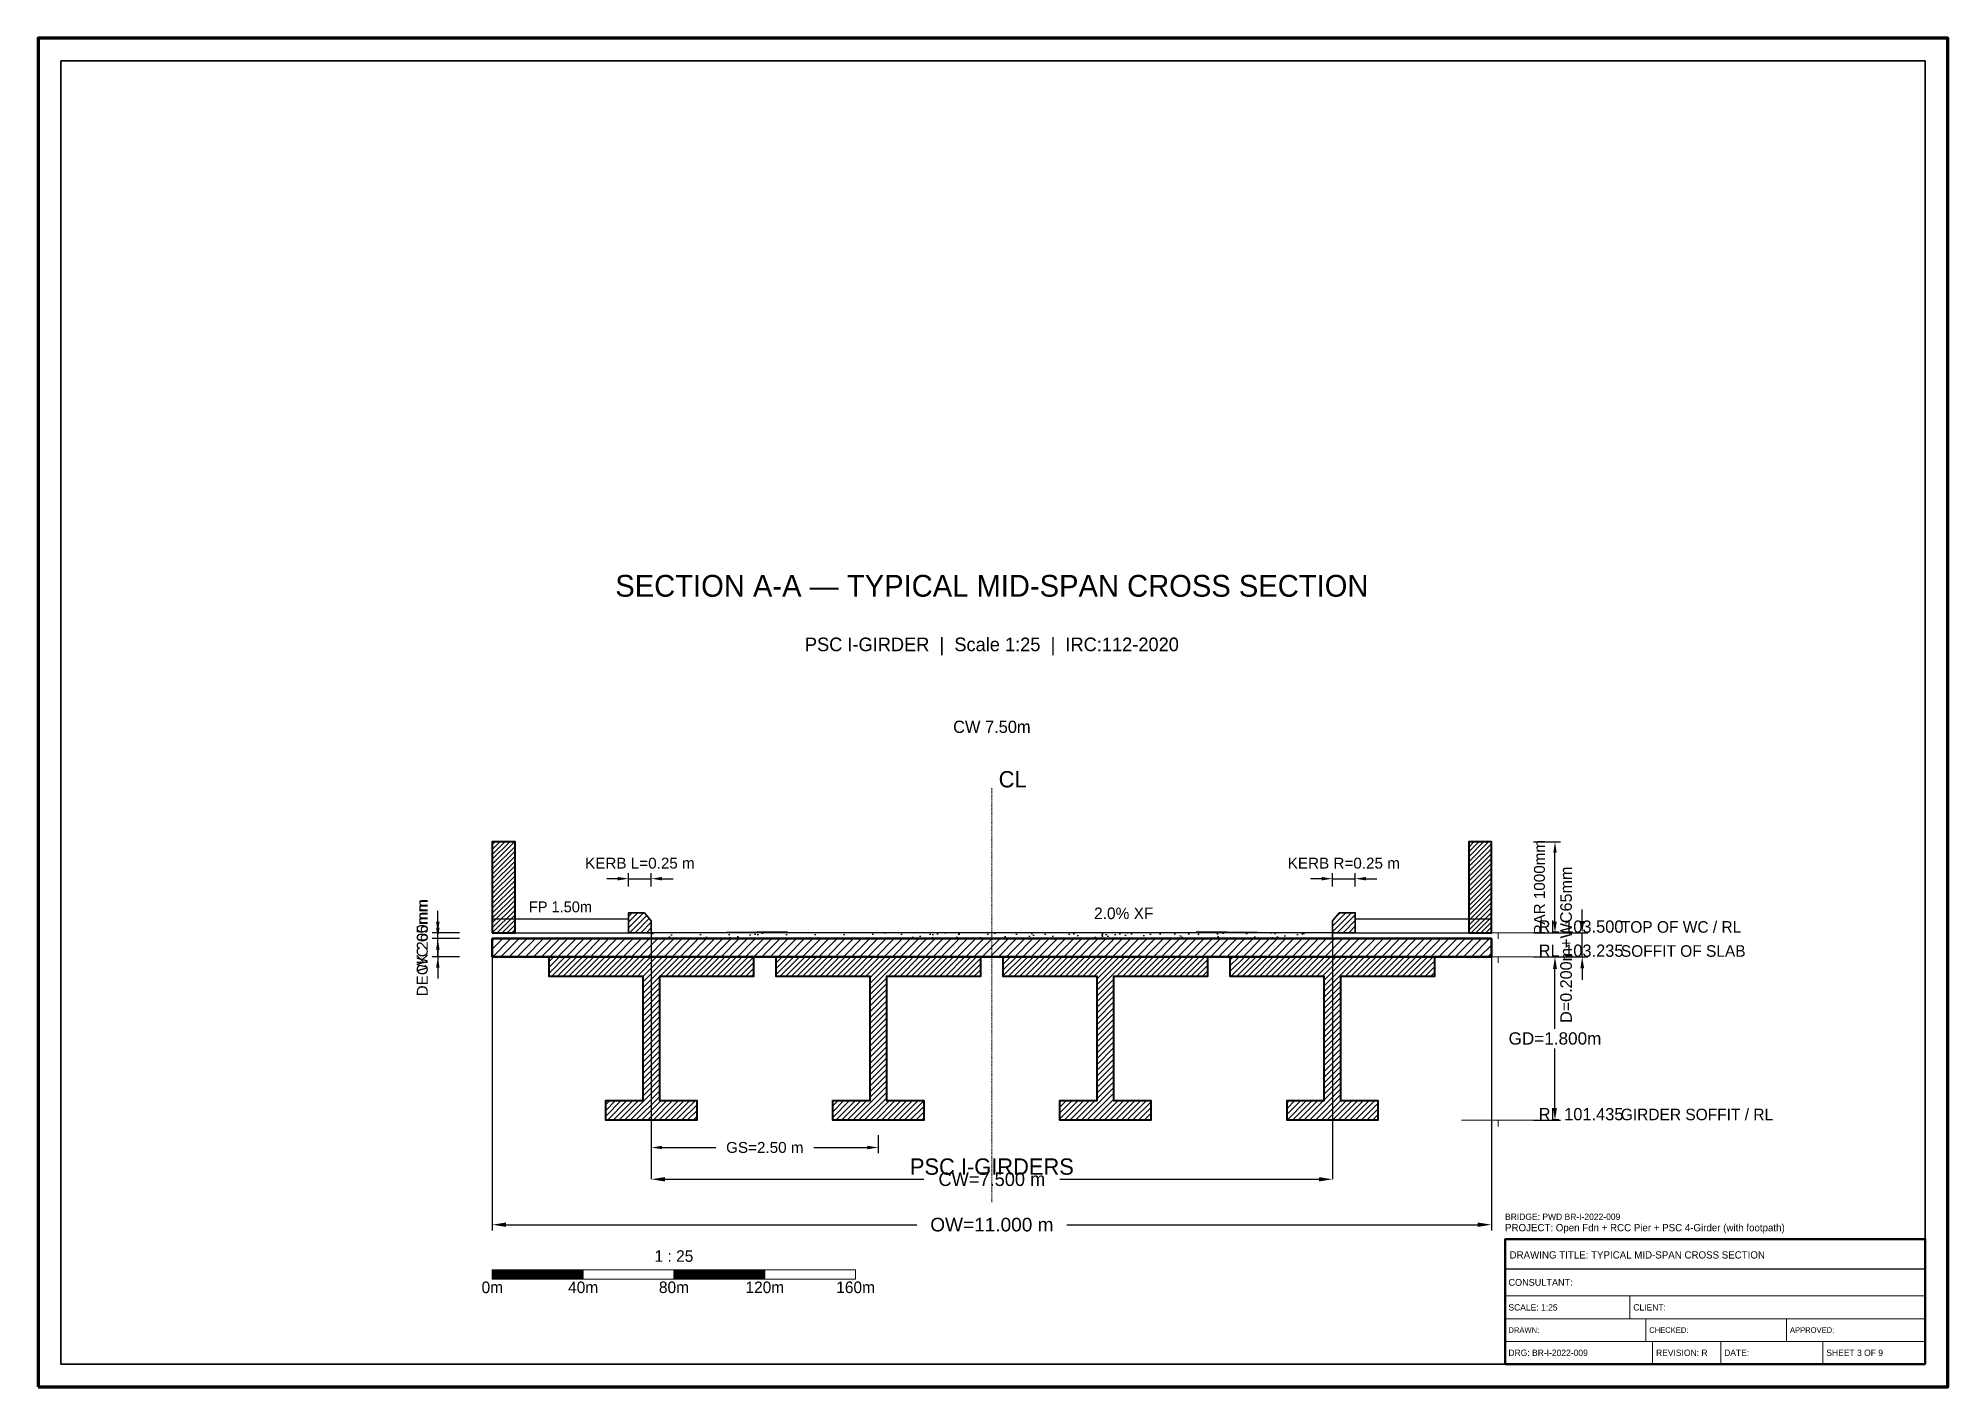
# Model space of a CAD drawing. Header units: metres. Extents: x 0 to 841, y 0 to 594.
import ezdxf
from ezdxf.enums import TextEntityAlignment as Align

# ---------------------------------------------------------------- set-up
doc = ezdxf.new("R2010")
doc.units = ezdxf.units.M
doc.linetypes.add('CENTER', pattern=[1.5, 0.75, -0.25, 0.25, -0.25])
for name, color, linetype, lineweight in [('BORDER-INNER', 7, 'Continuous', 35), ('BORDER-OUTER', 7, 'Continuous', 70), ('DIM-LEVEL', 3, 'Continuous', 18), ('DIM-LINEAR', 3, 'Continuous', 18), ('DIM-SLOPE', 3, 'Continuous', 18), ('STRUC-CENTRE', 6, 'CENTER', 18), ('STRUC-HATCHING', 8, 'Continuous', 18), ('SUPER-DECK', 2, 'Continuous', 50), ('SUPER-FOOTPATH', 7, 'Continuous', 25), ('SUPER-GIRDER', 1, 'Continuous', 35), ('SUPER-KERB', 7, 'Continuous', 25), ('SUPER-PARAPET', 2, 'Continuous', 35), ('SUPER-WEARING', 8, 'Continuous', 25), ('SYM-SCALE', 7, 'Continuous', 13), ('TEXT-GENERAL', 7, 'Continuous', 18), ('TEXT-HEADER', 7, 'Continuous', 25), ('TEXT-LEVEL', 5, 'Continuous', 18), ('TEXT-SPEC', 7, 'Continuous', 13), ('TEXT-TITLE', 7, 'Continuous', 25), ('TITLEBLK-BOX', 7, 'Continuous', 50), ('TITLEBLK-TEXT', 7, 'Continuous', 18)]:
    doc.layers.add(name, color=color, linetype=linetype, lineweight=lineweight)
doc.styles.add('BRIDGE_STD', font='Arial.ttf')
doc.dimstyles.new('BRG_DIM', dxfattribs={"dimtxt": 0.006, "dimasz": 6, "dimexe": 1.25, "dimexo": 0.625, "dimtad": 1, "dimcen": 2.5, "dimazin": 3, "dimtfac": 1, "dimtmove": 0, "dimatfit": 3})
doc.dimstyles.new('pmb100', dxfattribs={"dimtxt": 2.5, "dimasz": 0.9375, "dimexe": 2.5, "dimexo": 2.5, "dimtad": 0, "dimtih": 1, "dimdec": 0, "dimtxsty": 'BRIDGE_STD', "dimcen": 2.5, "dimazin": 3, "dimtfac": 1, "dimtmove": 0, "dimatfit": 3})

# ---------------------------------------------------------------- blocks, each defined once
blk = doc.blocks.new('_CLOSEDFILLED')
at = {"color": 0, "linetype": 'BYBLOCK'}
blk.add_solid([(-1, 0.16), (0, 0), (-1, -0.16)], dxfattribs=at)
blk = doc.blocks.new('*D1')
for p, q in [((270, 200), (270, 91.4)), ((570, 200), (570, 91.4)), ((276, 91.4), (390, 91.4)), ((450, 91.4), (564, 91.4))]:
    blk.add_line(p, q)
at = {"layer": 'Defpoints'}
for p in [(270, 200), (570, 200), (270, 91.4)]:
    blk.add_point(p, dxfattribs=at)
at = {"layer": 'DIM-LINEAR', "xscale": 6, "yscale": 6, "rotation": 180}
blk.add_blockref('_CLOSEDFILLED', (270, 91.4), dxfattribs=at)
at = {"layer": 'DIM-LINEAR', "xscale": 6, "yscale": 6}
blk.add_blockref('_CLOSEDFILLED', (570, 91.4), dxfattribs=at)
at = {"layer": 'DIM-LINEAR', "color": 3, "insert": (420, 91.4), "char_height": 6, "attachment_point": 5}
blk.add_mtext('CW=7.500 m', dxfattribs=at)

msp = doc.modelspace()

# ---------------------------------------------------------------- hatches: boundary and pattern name
at = {"layer": 'STRUC-HATCHING'}
h = msp.add_hatch(dxfattribs=at)
h.set_pattern_fill('ANSI31', scale=0.48)
h.paths.add_polyline_path([(200, 200), (210, 200), (210, 240), (200, 240)])
h = msp.add_hatch(dxfattribs=at)
h.set_pattern_fill('ANSI31', scale=0.48)
h.paths.add_polyline_path([(630, 200), (640, 200), (640, 240), (630, 240)])
h = msp.add_hatch(dxfattribs=at)
h.set_pattern_fill('ANSI31', scale=0.56)
h.paths.add_polyline_path([(260, 200), (270, 200), (270, 205.28), (267, 208.8), (260, 208.8)])
h = msp.add_hatch(dxfattribs=at)
h.set_pattern_fill('ANSI31', scale=0.56)
h.paths.add_polyline_path([(570, 200), (580, 200), (580, 208.8), (573, 208.8), (570, 205.28)])
h = msp.add_hatch(dxfattribs=at)
h.set_pattern_fill('ANSI31', scale=0.8)
h.paths.add_polyline_path([(200, 189.4), (640, 189.4), (640, 197.4), (200, 197.4)])
h = msp.add_hatch(dxfattribs=at)
h.set_pattern_fill('ANSI31', scale=0.56)
h.paths.add_polyline_path([(225, 189.4), (315, 189.4), (315, 180.76), (273.6, 180.76), (273.6, 126.04), (290, 126.04), (290, 117.4), (250, 117.4), (250, 126.04), (266.4, 126.04), (266.4, 180.76), (225, 180.76)])
h = msp.add_hatch(dxfattribs=at)
h.set_pattern_fill('ANSI31', scale=0.56)
h.paths.add_polyline_path([(325, 189.4), (415, 189.4), (415, 180.76), (373.6, 180.76), (373.6, 126.04), (390, 126.04), (390, 117.4), (350, 117.4), (350, 126.04), (366.4, 126.04), (366.4, 180.76), (325, 180.76)])
h = msp.add_hatch(dxfattribs=at)
h.set_pattern_fill('ANSI31', scale=0.56)
h.paths.add_polyline_path([(425, 189.4), (515, 189.4), (515, 180.76), (473.6, 180.76), (473.6, 126.04), (490, 126.04), (490, 117.4), (450, 117.4), (450, 126.04), (466.4, 126.04), (466.4, 180.76), (425, 180.76)])
h = msp.add_hatch(dxfattribs=at)
h.set_pattern_fill('ANSI31', scale=0.56)
h.paths.add_polyline_path([(525, 189.4), (615, 189.4), (615, 180.76), (573.6, 180.76), (573.6, 126.04), (590, 126.04), (590, 117.4), (550, 117.4), (550, 126.04), (566.4, 126.04), (566.4, 180.76), (525, 180.76)])
at = {"layer": 'SUPER-WEARING'}
h = msp.add_hatch(dxfattribs=at)
h.set_pattern_fill('AR-SAND', scale=0.16)
h.paths.add_polyline_path([(270, 197.4), (570, 197.4), (570, 200), (270, 200)])
at = {"layer": 'SYM-SCALE'}
h = msp.add_hatch(dxfattribs=at)
h.set_pattern_fill('SOLID')
h.paths.add_polyline_path([(200, 47.4), (240, 47.4), (240, 51.48), (200, 51.48)])
h = msp.add_hatch(dxfattribs=at)
h.set_pattern_fill('SOLID')
h.paths.add_polyline_path([(280, 47.4), (320, 47.4), (320, 51.48), (280, 51.48)])

# ---------------------------------------------------------------- linework, layer by layer
at = {"layer": 'BORDER-INNER'}
msp.add_lwpolyline([(10, 10), (831, 10), (831, 584), (10, 584), (10, 10)], dxfattribs=at)
at = {"layer": 'BORDER-OUTER'}
msp.add_lwpolyline([(0, 0), (841, 0), (841, 594), (0, 594), (0, 0)], dxfattribs=at)
at = {"layer": 'DIM-LEVEL'}
for p, q in [((626.8, 200), (659.2, 200)), ((643, 200), (643, 197.3)), ((626.8, 189.4), (659.2, 189.4)), ((643, 189.4), (643, 186.7)), ((626.8, 117.4), (659.2, 117.4)), ((643, 117.4), (643, 114.7))]:
    msp.add_line(p, q, dxfattribs=at)
at = {"layer": 'DIM-SLOPE', "color": 3}
for p, q in [((330, 200.5), (276, 199.96)), ((510, 200.5), (564, 199.96))]:
    msp.add_line(p, q, dxfattribs=at)
at = {"layer": 'STRUC-CENTRE'}
msp.add_line((420, 81.4), (420, 264), dxfattribs=at)
at = {"layer": 'SUPER-DECK', "lineweight": 50}
msp.add_lwpolyline([(200, 189.4), (640, 189.4), (640, 197.4), (200, 197.4), (200, 189.4)], dxfattribs=at)
at = {"layer": 'SUPER-FOOTPATH', "lineweight": 25}
for points in [[(200, 200), (260, 200), (260, 206), (200, 206), (200, 200)], [(580, 200), (640, 200), (640, 206), (580, 206), (580, 200)]]:
    msp.add_lwpolyline(points, dxfattribs=at)
at = {"layer": 'SUPER-GIRDER', "lineweight": 40}
for points in [[(225, 189.4), (315, 189.4), (315, 180.76), (273.6, 180.76), (273.6, 126.04), (290, 126.04), (290, 117.4), (250, 117.4), (250, 126.04), (266.4, 126.04), (266.4, 180.76), (225, 180.76), (225, 189.4)], [(325, 189.4), (415, 189.4), (415, 180.76), (373.6, 180.76), (373.6, 126.04), (390, 126.04), (390, 117.4), (350, 117.4), (350, 126.04), (366.4, 126.04), (366.4, 180.76), (325, 180.76), (325, 189.4)], [(425, 189.4), (515, 189.4), (515, 180.76), (473.6, 180.76), (473.6, 126.04), (490, 126.04), (490, 117.4), (450, 117.4), (450, 126.04), (466.4, 126.04), (466.4, 180.76), (425, 180.76), (425, 189.4)], [(525, 189.4), (615, 189.4), (615, 180.76), (573.6, 180.76), (573.6, 126.04), (590, 126.04), (590, 117.4), (550, 117.4), (550, 126.04), (566.4, 126.04), (566.4, 180.76), (525, 180.76), (525, 189.4)]]:
    msp.add_lwpolyline(points, dxfattribs=at)
at = {"layer": 'SUPER-KERB', "lineweight": 35}
for points in [[(260, 200), (270, 200), (270, 205.28), (267, 208.8), (260, 208.8), (260, 200)], [(570, 200), (580, 200), (580, 208.8), (573, 208.8), (570, 205.28), (570, 200)]]:
    msp.add_lwpolyline(points, dxfattribs=at)
at = {"layer": 'SUPER-PARAPET', "lineweight": 40}
for points in [[(200, 200), (210, 200), (210, 240), (200, 240), (200, 200)], [(630, 200), (640, 200), (640, 240), (630, 240), (630, 200)]]:
    msp.add_lwpolyline(points, dxfattribs=at)
at = {"layer": 'SUPER-WEARING'}
msp.add_lwpolyline([(270, 197.4), (570, 197.4), (570, 200), (270, 200), (270, 197.4)], dxfattribs=at)
at = {"layer": 'SYM-SCALE'}
msp.add_lwpolyline([(200, 47.4), (360, 47.4), (360, 51.48), (200, 51.48), (200, 47.4)], dxfattribs=at)
at = {"layer": 'TITLEBLK-BOX', "lineweight": 50}
msp.add_lwpolyline([(646, 10), (831, 10), (831, 65), (646, 65), (646, 10)], dxfattribs=at)
at = {"layer": 'TITLEBLK-BOX', "lineweight": 30}
msp.add_lwpolyline([(646, 52), (831, 52), (831, 65), (646, 65), (646, 52)], dxfattribs=at)
at = {"layer": 'TITLEBLK-BOX', "lineweight": 18}
for points in [[(646, 40), (831, 40), (831, 52), (646, 52), (646, 40)], [(646, 30), (701, 30), (701, 40), (646, 40), (646, 30)], [(701, 30), (831, 30), (831, 40), (701, 40), (701, 30)], [(646, 20), (708, 20), (708, 30), (646, 30), (646, 20)], [(708, 20), (770, 20), (770, 30), (708, 30), (708, 20)], [(770, 20), (831, 20), (831, 30), (770, 30), (770, 20)], [(646, 10), (711, 10), (711, 20), (646, 20), (646, 10)], [(711, 10), (741, 10), (741, 20), (711, 20), (711, 10)], [(741, 10), (786, 10), (786, 20), (741, 20), (741, 10)], [(786, 10), (831, 10), (831, 20), (786, 20), (786, 10)]]:
    msp.add_lwpolyline(points, dxfattribs=at)

# ---------------------------------------------------------------- texts
at = {"layer": 'DIM-SLOPE', "color": 3}
msp.add_text('2.0% XF', height=5.1, dxfattribs=at).set_placement((465, 206))
at = {"layer": 'STRUC-CENTRE'}
msp.add_text('CL', height=7.2, dxfattribs=at).set_placement((423, 264))
at = {"layer": 'TEXT-GENERAL'}
for s, height, p in [('CW 7.50m', 5.4, (420, 288)), ('FP 1.50m', 4.8, (230, 209)), ('PSC I-GIRDERS', 7.2, (420, 93.4)), ('1 : 25', 5.1, (280, 55.05)), ('0m', 5.1, (200, 41.28)), ('40m', 5.1, (240, 41.28)), ('80m', 5.1, (280, 41.28)), ('120m', 5.1, (320, 41.28)), ('160m', 5.1, (360, 41.28))]:
    msp.add_text(s, height=height, dxfattribs=at).set_placement(p, align=Align.CENTER)
at = {"layer": 'TEXT-HEADER'}
msp.add_text('SECTION A-A — TYPICAL MID-SPAN CROSS SECTION', height=9.6, dxfattribs=at).set_placement((420, 348), align=Align.CENTER)
at = {"layer": 'TEXT-LEVEL'}
for s, height, p in [('RL 103.500', 5.4, (660.82, 200)), ('TOP OF WC / RL', 5.1, (697, 200)), ('RL 103.235', 5.4, (660.82, 189.4)), ('SOFFIT OF SLAB', 5.1, (697, 189.4)), ('RL 101.435', 5.4, (660.82, 117.4)), ('GIRDER SOFFIT / RL', 5.1, (697, 117.4))]:
    msp.add_text(s, height=height, dxfattribs=at).set_placement(p)
at = {"layer": 'TEXT-SPEC'}
msp.add_text('PSC I-GIRDER  |  Scale 1:25  |  IRC:112-2020', height=6, dxfattribs=at).set_placement((420, 324), align=Align.CENTER)
at = {"layer": 'TEXT-TITLE'}
for s, p in [('PROJECT: Open Fdn + RCC Pier + PSC 4-Girder (with footpath)', (646, 68.5)), ('DRAWING TITLE: TYPICAL MID-SPAN CROSS SECTION', (648, 56.5))]:
    msp.add_text(s, height=3.2, dxfattribs=at).set_placement(p)
at = {"layer": 'TITLEBLK-TEXT'}
for s, height, p in [('BRIDGE: PWD BR-I-2022-009', 2.8, (646, 73.5)), ('CONSULTANT: ', 3, (647.5, 44.5)), ('SCALE: 1:25', 2.8, (647.5, 33.6)), ('CLIENT: ', 2.8, (702.5, 33.6)), ('DRAWN: ', 2.5, (647.5, 23.75)), ('CHECKED: ', 2.5, (709.5, 23.75)), ('APPROVED: ', 2.5, (771.5, 23.75)), ('DRG: BR-I-2022-009', 2.8, (647.5, 13.6)), ('REVISION: R', 2.8, (712.5, 13.6)), ('DATE: ', 2.8, (742.5, 13.6)), ('SHEET 3 OF 9', 2.8, (787.5, 13.6))]:
    msp.add_text(s, height=height, dxfattribs=at).set_placement(p)

# ---------------------------------------------------------------- dimensions: what is measured, and where the dimension line sits
at = {"layer": 'DIM-LINEAR'}
for base, p1, p2, text, override in [((260, 223.8), (260, 217.8), (270, 217.8), 'KERB L=0.25 m', {"dimtxt": 4.8, "dimasz": 4.8, "dimgap": 1.92, "dimclrt": 3}), ((570, 223.8), (570, 217.8), (580, 217.8), 'KERB R=0.25 m', {"dimtxt": 4.8, "dimasz": 4.8, "dimgap": 1.92, "dimclrt": 3}), ((200, 71.4), (200, 200), (640, 200), 'OW=11.000 m', {"dimtxt": 6, "dimasz": 6, "dimgap": 2.4, "dimclrt": 3}), ((270, 105.4), (270, 113.4), (370, 113.4), 'GS=2.50 m', {"dimtxt": 4.8, "dimasz": 4.8, "dimgap": 1.92, "dimclrt": 3})]:
    msp.add_linear_dim(base=base, p1=p1, p2=p2, text=text, dimstyle='pmb100', override=override, dxfattribs=at).render()
for base, p1, p2, text, override in [((668, 200), (656, 200), (656, 240), 'PAR 1000mm', {"dimtxt": 4.8, "dimasz": 4.8, "dimgap": 1.92, "dimclrt": 3}), ((680, 189.4), (656, 189.4), (656, 200), 'D=0.200m+WC65mm', {"dimtxt": 5.1, "dimasz": 5.1, "dimgap": 2.04, "dimclrt": 3}), ((176, 189.4), (188, 189.4), (188, 197.4), 'DECK 200mm', {"dimtxt": 4.8, "dimasz": 4.8, "dimgap": 1.92, "dimclrt": 3}), ((176, 197.4), (188, 197.4), (188, 200), 'WC 65mm', {"dimtxt": 4.8, "dimasz": 4.8, "dimgap": 1.92, "dimclrt": 3}), ((668, 117.4), (656, 117.4), (656, 189.4), 'GD=1.800m', {"dimtxt": 5.4, "dimasz": 5.4, "dimgap": 2.16, "dimclrt": 3})]:
    msp.add_linear_dim(base=base, p1=p1, p2=p2, angle=90, text=text, dimstyle='pmb100', override=override, dxfattribs=at).render()
dim = msp.add_linear_dim(base=(270, 91.4), p1=(270, 200), p2=(570, 200), text='CW=7.500 m', dimstyle='BRG_DIM', override={"dimtxt": 6, "dimasz": 6, "dimgap": 2.4, "dimclrt": 3}, dxfattribs=at)
dim.commit()
dim.dimension.update_dxf_attribs({"geometry": '*D1', "text_midpoint": (420, 91.4)})

doc.saveas('drawing.dxf')
